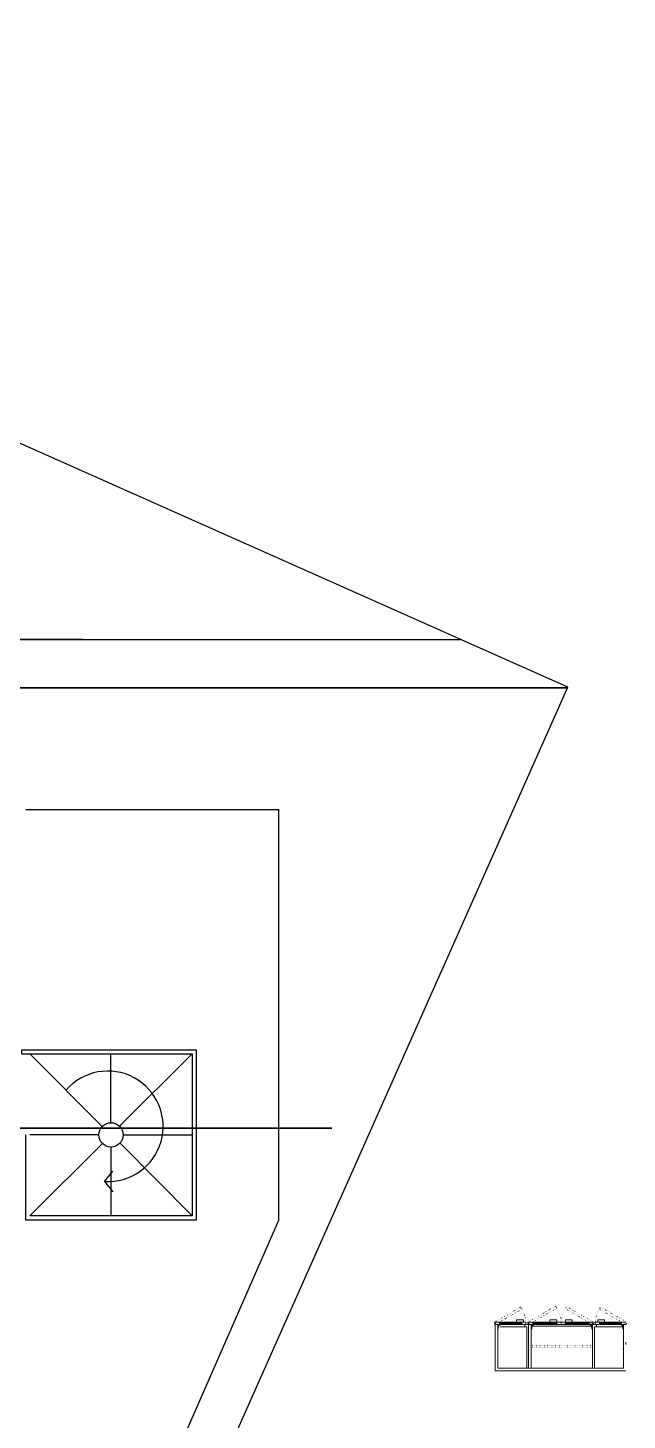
# Model space of a CAD drawing. Header units: inches. Extents: x -422522 to 22891, y -2973 to 414515.
# Drawn here: x 19981 to 20720, y 4354 to 6071 of the extents above; entities that cross this region are included whole.
import ezdxf

# ---------------------------------------------------------------- set-up
doc = ezdxf.new("R2010")
doc.units = ezdxf.units.IN
doc.header["$MEASUREMENT"] = 0
doc.linetypes.add('DOT2', pattern=[0.125, 0, -0.125])
doc.linetypes.add('TRATTEGGIATA2', pattern=[9.525, 6.35, -3.175])
doc.layers.get('0').update_dxf_attribs({"lineweight": 25})
doc.layers.add('ARREDAMENTO', color=8, linetype='Continuous', lineweight=18)

msp = doc.modelspace()

# ---------------------------------------------------------------- linework, layer by layer
at = {"color": 5}
for p, q in [((18484.1, 5316.7), (20514.2, 5316.7)), ((20646.5, 5256.7), (18457.4, 5256.7)), ((18668.3, 5256.7), (20646.9, 5257.6))]:
    msp.add_line(p, q, dxfattribs=at)
for p, q in [((18618.3, 5316.7), (20048.9, 5316.9)), ((18618.3, 5316.7), (20049.3, 5316.7)), ((19978.3, 5106.7), (20290.3, 5106.7)), ((20290.3, 4600.6), (20290.3, 5106.7)), ((19973.3, 4805.6), (20183.4, 4805.6)), ((19983.4, 4805.6), (20072.7, 4716.1)), ((20083.4, 4720.6), (20083.4, 4805.6)), ((20094, 4716.2), (20183.4, 4805.6)), ((20183.4, 4805.6), (20183.4, 4605.6)), ((20068.4, 4705.6), (19983.4, 4705.6)), ((20098.4, 4705.6), (20183.4, 4705.6)), ((20072.8, 4695), (19983.4, 4605.6)), ((20083.4, 4690.6), (20083.4, 4605.6)), ((20094.6, 4695.6), (20183.4, 4605.6)), ((20075.6, 4648.1), (20085.8, 4660.8)), ((20075.6, 4648.1), (20085.8, 4635.4)), ((20183.4, 4605.6), (19983.4, 4605.6)), ((20047.6, 4046.7), (20290.3, 4600.6))]:
    msp.add_line(p, q)
at = {"color": 1}
for p, q in [((20355.7, 4713.8), (18056.2, 4713.8)), ((18845.6, 4713.8), (20355.7, 4713.8))]:
    msp.add_line(p, q, dxfattribs=at)
msp.add_lwpolyline([(18006.5, 4243.6), (19833.7, 3430.4), (20646.9, 5257.6), (18819.7, 6070.8)], close=True)
msp.add_lwpolyline([(19973.3, 4805.6), (19973.3, 4810.6), (20188.4, 4810.6), (20188.4, 4600.6), (19978.4, 4600.6), (19978.4, 4705.6)])
msp.add_circle((20083.4, 4705.6), 15)
msp.add_arc((20079.5, 4716.1), 68.2, 266.7106, 138.9959)
at = {"layer": 'ARREDAMENTO', "linetype": 'DOT2', "ltscale": 10}
for p, q in [((20555.8, 4474.4), (20588.6, 4493.3)), ((20590.1, 4490.7), (20557.3, 4471.8)), ((20588.6, 4493.3), (20590.1, 4490.7)), ((20631.5, 4494.4), (20597, 4474.4)), ((20598.5, 4471.8), (20633, 4491.8)), ((20633, 4491.8), (20631.5, 4494.4)), ((20645.3, 4493.9), (20643.8, 4491.3)), ((20643.8, 4491.3), (20677.6, 4471.8)), ((20679.1, 4474.4), (20645.3, 4493.9)), ((20687.2, 4493.3), (20685.7, 4490.7)), ((20685.7, 4490.7), (20718.5, 4471.8)), ((20720, 4474.4), (20687.2, 4493.3)), ((20677.3, 4445.8), (20601.5, 4445.8)), ((20677.3, 4443.8), (20601.5, 4443.8))]:
    msp.add_line(p, q, dxfattribs=at)
at = {"layer": 'ARREDAMENTO', "linetype": 'TRATTEGGIATA2', "ltscale": 0.004}
for p, q in [((20557.3, 4471.8), (20555.8, 4474.4)), ((20597, 4474.4), (20598.5, 4471.8)), ((20677.6, 4471.8), (20679.1, 4474.4)), ((20718.5, 4471.8), (20720, 4474.4))]:
    msp.add_line(p, q, dxfattribs=at)
at = {"layer": 'ARREDAMENTO'}
for p, q in [((20595, 4474.8), (20557.3, 4474.8)), ((20557.3, 4474.8), (20557.3, 4471.8)), ((20557.3, 4471.8), (20557.3, 4414.8)), ((20598.5, 4471.8), (20557.3, 4471.8)), ((20560.3, 4471.8), (20560.3, 4417.8)), ((20563.3, 4471.8), (20560.3, 4471.8)), ((20560.3, 4471.8), (20560.3, 4470.9)), ((20560.3, 4470.9), (20563.3, 4470.9)), ((20561.1, 4469.8), (20560.3, 4469.8)), ((20560.3, 4469.8), (20560.3, 4466)), ((20560.3, 4466), (20561.1, 4466)), ((20561.4, 4470.9), (20561.1, 4470.9)), ((20561.1, 4470.9), (20561.1, 4468.5)), ((20561.1, 4466), (20561.1, 4469.8)), ((20561.1, 4468.5), (20561.4, 4468.5)), ((20561.4, 4468.5), (20561.4, 4470.9)), ((20562.5, 4471.8), (20562.5, 4474.8)), ((20589.9, 4473.9), (20562.5, 4473.9)), ((20562.5, 4473.9), (20562.5, 4472.7)), ((20562.5, 4472.7), (20589.9, 4472.7)), ((20563.3, 4470.9), (20563.3, 4471.8)), ((20563.3, 4469.1), (20593.7, 4469.1)), ((20592.1, 4477.5), (20583.6, 4477.5)), ((20583.6, 4477.5), (20583.6, 4474.8)), ((20589.9, 4471.8), (20589.9, 4474.8)), ((20589.9, 4472.7), (20589.9, 4473.9)), ((20592.1, 4474.8), (20592.1, 4477.5)), ((20595, 4471.8), (20593.7, 4471.8)), ((20593.7, 4471.8), (20593.7, 4469.1)), ((20593.7, 4469.1), (20596.1, 4469.1)), ((20595, 4471.8), (20595, 4474.8)), ((20596.1, 4417.8), (20596.1, 4469.1)), ((20598.5, 4474.8), (20677.6, 4474.8)), ((20598.5, 4474.8), (20598.5, 4471.8)), ((20598.5, 4417.8), (20598.5, 4471.8)), ((20598.5, 4471.8), (20718.5, 4471.8)), ((20598.5, 4417.8), (20598.5, 4471.8)), ((20601.5, 4417.8), (20601.5, 4471.8)), ((20604.5, 4471.8), (20601.5, 4471.8)), ((20601.5, 4471.8), (20601.5, 4470.9)), ((20601.5, 4470.9), (20604.5, 4470.9)), ((20602.3, 4469.8), (20601.5, 4469.8)), ((20601.5, 4469.8), (20601.5, 4466)), ((20601.5, 4466), (20602.3, 4466)), ((20602.6, 4470.9), (20602.3, 4470.9)), ((20602.3, 4470.9), (20602.3, 4468.5)), ((20602.3, 4466), (20602.3, 4469.8)), ((20602.3, 4468.5), (20602.6, 4468.5)), ((20602.6, 4468.5), (20602.6, 4470.9)), ((20676.1, 4469.7), (20602.6, 4469.7)), ((20603.7, 4471.8), (20603.7, 4474.8)), ((20633.2, 4473.9), (20603.7, 4473.9)), ((20603.7, 4473.9), (20603.7, 4472.7)), ((20603.7, 4472.7), (20633.2, 4472.7)), ((20604.5, 4470.9), (20604.5, 4471.8)), ((20633.2, 4477.5), (20624.7, 4477.5)), ((20624.7, 4477.5), (20624.7, 4474.8)), ((20633.2, 4474.8), (20633.2, 4477.5)), ((20633.2, 4471.8), (20633.2, 4474.8)), ((20633.2, 4472.7), (20633.2, 4473.9)), ((20638.4, 4471.8), (20638.4, 4474.8)), ((20638.6, 4471.8), (20638.6, 4474.8)), ((20643.7, 4471.8), (20643.7, 4474.8)), ((20643.7, 4472.7), (20643.7, 4473.9)), ((20643.7, 4473.9), (20673.2, 4473.9)), ((20673.2, 4472.7), (20643.7, 4472.7)), ((20643.8, 4474.8), (20643.8, 4477.5)), ((20643.8, 4477.5), (20652.2, 4477.5)), ((20652.2, 4477.5), (20652.2, 4474.8)), ((20673.2, 4471.8), (20673.2, 4474.8)), ((20673.2, 4473.9), (20673.2, 4472.7)), ((20674.2, 4470.9), (20674.2, 4471.8)), ((20674.2, 4471.8), (20677.3, 4471.8)), ((20677.3, 4470.9), (20674.2, 4470.9)), ((20676.1, 4468.5), (20676.1, 4470.9)), ((20676.1, 4470.9), (20676.4, 4470.9)), ((20676.4, 4468.5), (20676.1, 4468.5)), ((20676.4, 4470.9), (20676.4, 4468.5)), ((20676.4, 4466), (20676.4, 4469.8)), ((20676.4, 4469.8), (20677.3, 4469.8)), ((20677.3, 4466), (20676.4, 4466)), ((20677.3, 4417.8), (20677.3, 4471.8)), ((20677.3, 4471.8), (20677.3, 4470.9)), ((20677.3, 4469.8), (20677.3, 4466)), ((20677.6, 4471.8), (20677.6, 4474.8)), ((20679.7, 4417.8), (20679.7, 4469.1)), ((20682.1, 4469.1), (20679.7, 4469.1)), ((20680.7, 4474.8), (20718.5, 4474.8)), ((20680.7, 4471.8), (20680.7, 4474.8)), ((20680.7, 4471.8), (20682.1, 4471.8)), ((20682.1, 4471.8), (20682.1, 4469.1)), ((20714.3, 4469.1), (20682.1, 4469.1)), ((20683.7, 4474.8), (20683.7, 4477.5)), ((20683.7, 4477.5), (20692.2, 4477.5)), ((20685.9, 4471.8), (20685.9, 4474.8)), ((20685.9, 4472.7), (20685.9, 4473.9)), ((20685.9, 4473.9), (20713.2, 4473.9)), ((20713.2, 4472.7), (20685.9, 4472.7)), ((20692.2, 4477.5), (20692.2, 4474.8)), ((20712.4, 4470.9), (20712.4, 4471.8)), ((20712.4, 4471.8), (20715.5, 4471.8)), ((20715.5, 4470.9), (20712.4, 4470.9)), ((20713.2, 4471.8), (20713.2, 4474.8)), ((20713.2, 4473.9), (20713.2, 4472.7)), ((20714.3, 4468.5), (20714.3, 4470.9)), ((20714.3, 4470.9), (20714.6, 4470.9)), ((20714.6, 4468.5), (20714.3, 4468.5)), ((20714.6, 4470.9), (20714.6, 4468.5)), ((20714.6, 4466), (20714.6, 4469.8)), ((20714.6, 4469.8), (20715.5, 4469.8)), ((20715.5, 4471.8), (20715.5, 4417.8)), ((20715.5, 4471.8), (20715.5, 4470.9)), ((20715.5, 4469.8), (20715.5, 4466)), ((20718.5, 4450.1), (20718.5, 4447.1)), ((20715.5, 4441.4), (20714.6, 4441.4)), ((20557.3, 4414.8), (20718.5, 4414.8)), ((20560.3, 4417.8), (20596.1, 4417.8)), ((20715.5, 4417.8), (20596.1, 4417.8))]:
    msp.add_line(p, q, dxfattribs=at)
at = {"layer": 'ARREDAMENTO', "linetype": 'DOT2', "ltscale": 10}
for centre, radius, start, end in [((20557.3, 4471.8), 37.9, 4.5421, 34.5421), ((20598.5, 4471.8), 40, 4.2978, 34.2978), ((20677.6, 4471.8), 39.1, 145.6045, 175.6045), ((20718.5, 4471.8), 37.9, 145.4579, 175.4579)]:
    msp.add_arc(centre, radius, start, end, dxfattribs=at)

doc.saveas('drawing.dxf')
